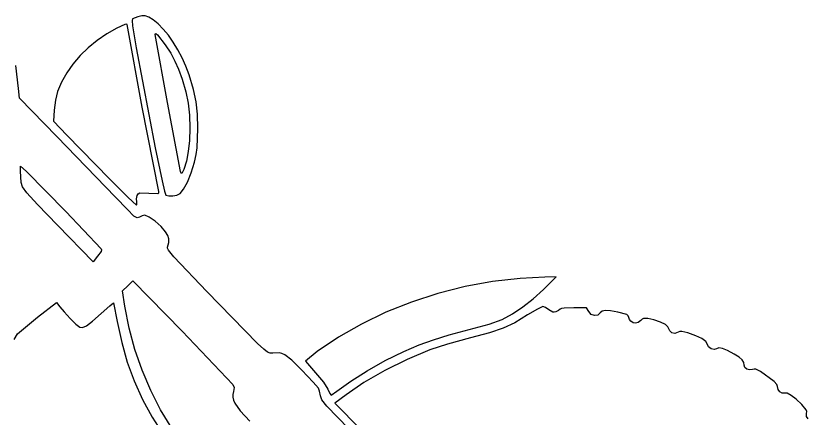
# Model space of a CAD drawing. Extents: x 0 to 847, y 0 to 575.
# Drawn here: x 536.3 to 754.2, y 393.7 to 504.2 of the extents above; entities that cross this region are included whole.
import ezdxf

# ---------------------------------------------------------------- set-up
doc = ezdxf.new("R2010")
doc.units = 0

msp = doc.modelspace()

# ---------------------------------------------------------------- linework, layer by layer
at = {"layer": 'Layer 1', "color": 7}
for points in [[(569.912859, 503.943373), (568.431191, 503.414206), (568.33776, 502.948498), (568.464264, 501.52078), (569.436609, 495.437013), (574.675362, 467.960017), (576.562724, 458.906852), (577.235207, 456.10833), (577.603419, 455.013064), (578.43796, 454.7573), (579.51724, 454.76612), (580.609749, 455.013064), (581.483977, 455.471676), (582.483331, 456.643009), (583.52568, 458.571712), (584.534956, 461.102343), (585.435091, 464.079459), (585.941107, 466.122815), (586.228842, 467.964427), (586.387592, 473.251687), (586.290026, 477.253512), (585.92457, 480.633567), (585.182083, 484.02685), (583.953423, 488.068363), (583.093458, 490.405655), (582.067715, 492.704086), (580.905546, 494.918182), (579.636303, 497.002466), (578.289338, 498.911463), (576.894005, 500.599699), (575.479654, 502.021698), (574.075639, 503.131984), (572.879501, 503.87392), (571.914874, 504.225595), (570.989934, 504.233312), (569.912859, 503.943373), (569.912859, 503.943373)], [(564.092022, 500.838927), (561.32554, 499.279951), (558.708299, 497.482023), (556.270479, 495.47739), (554.042259, 493.298297), (552.053817, 490.97699), (550.335334, 488.545716), (548.916987, 486.03672), (547.828956, 483.482249), (547.238053, 481.105407), (546.911733, 478.33169), (546.700067, 475.297799), (550.368958, 471.452519), (562.072368, 459.462477), (567.216312, 454.362079), (569.489525, 452.261396), (569.648275, 452.51275), (569.595359, 453.108063), (569.546852, 453.990008), (569.73647, 454.871953), (569.970185, 455.37852), (570.389109, 455.617197), (572.94675, 455.542231), (575.372099, 455.454037), (575.665345, 455.631528), (575.627863, 456.000843), (571.112304, 479.151899), (566.914246, 501.826705), (566.785813, 501.979943), (566.336572, 501.888441), (564.092022, 500.838927), (564.092022, 500.838927)], [(577.42703, 496.252813), (578.927991, 493.95259), (580.094914, 491.821039), (581.083244, 489.550582), (582.048422, 486.83364), (583.069274, 483.389094), (583.732937, 480.205823), (584.09233, 476.976251), (584.200368, 473.392798), (584.089574, 470.034793), (583.763805, 466.981058), (583.232985, 464.284511), (582.507034, 461.998069), (581.991096, 460.913276), (581.837307, 461.005881), (581.660366, 461.468902), (578.048802, 480.41308), (574.675362, 499.145592), (574.832458, 499.417893), (575.323592, 499.048578), (577.42703, 496.252813), (577.42703, 496.252813)], [(630.872897, 387.7383), (621.868239, 396.994313), (620.504531, 398.756549), (620.113168, 399.873863), (619.875043, 401.108586), (619.584001, 401.919975), (618.124382, 403.61331), (614.997887, 406.894145), (612.203775, 409.666209), (610.292711, 411.158349), (609.501923, 411.524701), (608.732219, 411.691375), (606.989827, 411.586093), (606.264978, 411.558532), (605.530208, 411.868315), (604.484552, 412.707265), (602.827046, 414.267205), (588.82176, 428.554714), (579.759775, 438.066491), (578.279761, 439.910307), (578.037708, 440.403714), (578.026753, 440.725555), (578.366302, 442.001068), (578.414809, 442.965696), (578.145816, 443.850948), (577.532864, 444.888336), (576.277195, 446.343545), (574.604806, 447.825213), (572.958877, 448.976151), (571.782582, 449.439172), (571.081436, 449.280422), (570.300915, 448.910005), (569.726548, 448.713772), (568.828067, 449.245144), (567.016772, 450.9936), (563.703966, 454.44862), (547.652567, 471.064463), (537.35145, 481.612526), (537.104505, 484.293638), (536.319574, 490.560409)], [(550.086735, 450.532784), (559.823408, 440.266944), (559.907193, 439.932356), (559.779311, 439.495242), (558.83563, 438.220832), (557.565629, 436.703886), (547.828956, 446.722781), (542.330029, 452.432273), (539.397562, 455.621606), (538.184888, 457.289585), (537.845339, 458.435011), (537.633672, 461.539457), (537.633672, 462.915292), (539.150617, 461.574735), (550.086735, 450.532784), (550.086735, 450.532784)], [(579.278012, 390.96677), (576.162128, 396.043672), (573.414181, 401.35994), (571.046572, 406.889529), (569.071704, 412.606393), (567.50198, 418.484487), (566.349801, 424.497767), (565.714801, 428.660548), (567.125913, 430.07166), (568.537025, 431.482772), (582.048422, 417.583319), (596.018431, 402.943032), (596.344751, 402.153691), (596.19482, 401.073308), (596.01409, 400.239801), (595.992524, 399.452183), (596.156993, 398.660431), (596.534369, 397.814521), (598.035329, 395.760141), (600.710378, 392.888859)], [(675.040703, 432.117772), (667.429311, 431.240719), (659.856366, 429.844008), (652.393389, 427.953683), (645.111899, 425.595789), (638.083418, 422.796371), (631.379465, 419.581475), (625.07156, 415.977145), (619.231223, 412.009426), (615.950388, 409.363591), (618.737334, 406.188589), (620.946606, 403.595671), (622.124003, 401.637753), (622.644351, 400.513273), (623.005948, 400.050252), (624.628727, 401.143864), (628.413924, 403.908761), (632.92342, 406.753034), (637.889321, 409.517932), (643.043738, 412.044704), (647.19329, 413.82017), (651.131174, 415.268213), (655.505621, 416.603808), (660.964861, 418.04193), (666.450559, 419.580924), (670.031255, 420.828876), (672.902538, 422.38606), (675.777127, 424.29051), (678.618644, 426.519075), (681.390707, 429.048604), (684.918487, 432.505828), (681.743485, 432.435272), (675.040703, 432.117772), (675.040703, 432.117772)], [(535.869782, 415.360817), (536.822283, 416.877763), (542.299161, 421.455057), (547.511456, 425.450268), (548.463957, 424.321378), (549.620958, 422.894281), (551.264132, 421.133147), (552.874233, 419.563836), (553.932016, 418.712208), (554.708127, 418.597004), (555.801739, 419.087035), (557.424518, 420.324514), (559.78813, 422.451655), (562.147333, 424.590372), (563.210077, 425.379712), (564.233133, 420.299709), (565.462895, 414.458477), (566.980392, 409.103417), (568.861691, 403.993097), (571.18286, 398.886085), (573.868382, 393.96428), (577.10953, 388.880419)], [(754.182038, 393.532678), (753.77028, 394.193035), (753.745475, 395.005527), (753.789572, 395.504928), (753.622003, 396.010944), (752.440196, 397.439695), (750.902305, 398.898211), (749.529778, 399.953238), (748.421834, 400.545244), (747.677693, 400.614697), (747.052615, 400.612492), (746.434151, 400.993933), (745.961208, 401.626729), (745.772692, 402.378587), (745.560474, 403.003665), (744.815782, 403.807338), (741.080745, 406.506089), (739.823973, 407.176368), (739.349376, 407.220465), (738.858243, 407.105812), (738.073863, 406.974623), (737.345708, 407.167548), (736.809375, 407.611828), (736.600464, 408.234702), (736.487465, 409.032311), (736.066887, 409.720779), (735.216362, 410.44232), (733.813518, 411.339148), (731.972458, 412.32858), (730.620877, 412.878142), (729.666171, 413.010985), (729.015737, 412.75026), (728.335537, 412.557886), (727.516431, 412.798767), (726.803157, 413.350534), (726.440458, 414.090816), (726.004997, 414.793616), (724.941151, 415.559255), (723.295221, 416.357966), (721.11351, 417.159985), (719.455453, 417.56568), (718.920774, 417.527095), (718.432397, 417.336374), (717.490921, 417.007298), (716.721424, 417.137936), (716.110677, 417.73821), (715.645451, 418.818042), (714.987851, 419.404535), (713.559651, 420.096862), (711.780878, 420.723043), (710.071558, 421.111099), (708.933849, 421.106689), (708.533667, 420.9077), (708.166557, 420.546654), (707.48305, 420.030716), (706.720167, 419.80582), (706.070835, 419.949687), (705.467805, 420.321758), (705.023526, 420.832735), (704.850444, 421.393321), (704.734689, 421.827679), (704.294819, 422.169433), (701.887109, 422.839711), (699.871313, 423.208474), (698.460752, 423.302732), (697.546286, 423.112563), (697.018772, 422.628044), (696.329202, 422.02336), (695.444501, 421.89162), (694.553185, 422.216286), (693.84377, 422.980822), (693.244048, 424.039156), (689.716268, 424.039156), (687.105711, 423.937732), (686.322984, 423.815914), (685.976821, 423.6511), (685.544668, 423.298322), (684.847931, 422.945544), (684.37113, 422.825379), (683.943938, 422.85735), (682.907652, 423.509989), (681.999249, 424.13617), (681.249596, 424.391934), (679.74147, 423.704017), (677.01626, 422.063599), (677.01626, 422.063599)], [(677.01626, 422.063599), (673.49785, 419.925985), (670.326707, 418.403527), (666.593324, 417.132424), (661.388194, 415.748873), (654.998503, 414.015851), (650.169854, 412.468038), (643.926786, 409.849212), (637.769707, 406.783902), (632.062421, 403.473852), (627.168728, 400.120808), (624.064282, 397.792473), (631.15512, 390.560524)]]:
    msp.add_lwpolyline(points, dxfattribs=at)

doc.saveas('drawing.dxf')
